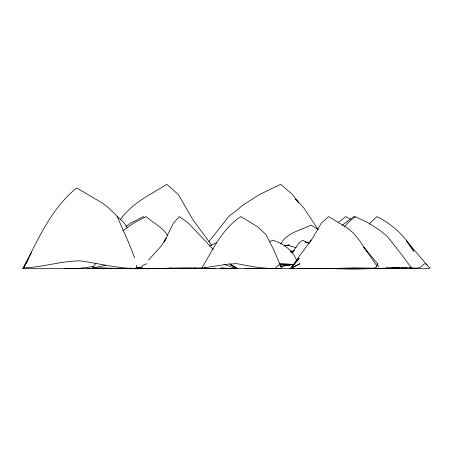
<?xml version="1.0" encoding="UTF-8"?>
<svg xmlns="http://www.w3.org/2000/svg" width="453" height="453" viewBox="0 0 453 453"><rect width="100%" height="100%" fill="white"/><g stroke="black" fill="none" stroke-linecap="round" stroke-linejoin="round"><path stroke-width="0.68" d="M136.54 265.248L136.33 268.691C117.367 268.199 98.981 263.606 80.306 260.86C61.257 260.939 42.842 267.287 23.879 267.842L23.675 267.406C38.16 239.167 51.308 208.397 76.682 187.955L103.12 203.522L108.726 208.046L116.925 216.013L129.15 243.748L134.671 257.859M300.299 268.691L332.7 268.482L354.297 267.859L373.3 268.193L376.307 267.247L377.542 263.635L363.759 247.344M131.466 268.131L120.838 268.595L22.65 268.691L23.262 268.369L31.495 252.564M23.262 268.369L27.854 259.875M23.058 268.612L27.435 260.594M28.103 259.359L28.777 258.125M23.471 267.768L23.675 267.406M369.291 224.19L369.993 223.001L377.009 216.602C392.434 224.394 405.22 236.183 413.776 251.256L406.42 240.934L428.714 266.919L430.35 268.012C423.572 269.507 416.307 268.318 409.416 267.927M280.803 243.98C286.562 232.604 300.605 230.492 310.951 225.056L318.323 229.552M122.134 268.64L102.168 267.859L92.31 268.193L95.974 263.102M208.918 241.692L229.178 215.985L237.672 209.609L242.032 205.713L259.241 194.677L280.679 184.309L292.655 194.677L298.374 202.491M292.853 266.024L290.735 268.64L289.914 268.691L300.045 263.725L290.328 268.674L299.201 258.176L293.697 264.977M120.481 219.445C131.834 203.069 150.515 194.648 166.863 184.309L178.42 194.677L192.718 219.507L211.823 245.367M308.606 243.346L311.217 240.198M291.511 252.644L292.276 251.743M291.964 252.819L294.144 250.311L292.746 252.044L298.861 243.142L302.649 240.152L308.34 243.142M344.518 226.664L347.745 223.001L355.265 216.602L368.504 223.001L379.104 229.813L387.049 236.155L401.245 254.048L411.624 268.193C389.235 267.429 366.862 269.297 344.461 268.691M122.854 230.775L133.726 223.001L146.194 216.602C153.074 223.114 162.599 226.993 167.468 235.458M148.573 259.999L161.432 245.837L166.172 238.329L164.026 242.044L173.505 223.001L179.394 216.602L188.233 223.001L213.238 249.36M290.917 252.48L291.8 251.715M284.79 246.16L285.6 245.503L289.105 245.028L290.616 246.239L296.103 247.587M338.708 222.14L345.843 216.602L350.741 219.161M342.145 225.294L353.776 216.602L355.005 217.242M126.2 226.206L130.86 223.001L143.369 216.602L144.411 217.457M209.428 246.211L216.387 242.74M269.586 241.817L272.644 240.152C282.932 243.391 292.009 249.484 296.336 259.75M135.951 267.944L137.231 267.446M142.355 265.464L146.84 263.725M287.083 245.656L289.105 245.028L284.365 245.781M92.31 268.193L105.753 265.209M292.485 264.393L287.264 265.515L281.217 265.939M137.316 268.012L134.026 268.691L163.267 268.629L171.88 267.983M138.629 267.74L142.576 266.925L135.962 268.102M290.996 264.597L292.321 264.354M133.975 268.453L132.65 268.691L149.247 268.691M280.328 266.613L293.889 264.337M202.349 267.983L183.861 267.859L147.389 268.674M204.331 267.666L205.651 267.457M93.958 266.273C84.15 268.097 74.184 269.082 64.207 268.521M294.778 268.386L290.735 268.64L297.338 258.873L312.547 238.329L321.42 223.001L328.595 216.602L346.664 227.508L353.034 232.717L359.093 239.931L376.72 265.769M375.124 268.408L365.786 268.691L360.922 268.391M149.394 268.691L152.797 268.414M156.053 268.414L141.172 268.419M189.405 268.629L191.851 268.425M347.87 268.425L343.651 268.584M345.316 268.38L336.839 268.691L333.323 268.38M353.753 268.38L345.231 268.691L342.032 268.414M290.458 251.273L292.457 251.149L290.684 251.217M378.702 268.397L358.572 268.691M263.284 268.403L245.249 268.414M105.272 268.403L99.7 268.691L86.959 268.414M386.335 267.989L387.723 267.938M293.629 264.427L286.024 264.45M378.351 268.408L355.095 268.674M230.317 264.603L237.582 268.521L231.959 268.691L220.832 267.751M149.405 268.584L144.501 268.419M376.386 268.521L362.989 268.414M386.992 268.097L393.634 267.95M394.965 267.921L399.62 267.916M293.697 264.405L280.005 264.501M342.015 268.578L335.463 268.691C359.32 269.575 383.164 267.859 406.981 268.193L405.673 267.876M319.812 268.669L356.873 268.589M280.333 264.478L293.787 264.473M153.918 268.674L170.69 268.595M307.915 268.584L297.836 268.425M280.231 264.45L281.585 264.444M168.114 268.595L184.983 268.584M280.265 264.456L282.842 264.45M138.273 268.691L156.398 268.674M220.209 268.691L274.207 268.629L280.645 268.329L281.959 267.304L279.682 265.084L278.476 265.011L275.288 268.136L273.85 268.691L263.516 268.012L254.518 266.919L236.517 263.635L227.519 264.229L201.851 268.142C212.825 249.654 222.213 228.765 240.837 216.602L257.457 226.642L266.064 234.705L273.085 248.476L280.769 266.058M290.379 264.422L293.759 264.422M280.254 264.586L281.624 264.586M290.265 264.637L293.799 264.637M344.926 268.691L247.253 268.397M352.457 268.691L305.684 268.425M175.209 268.578L195.855 268.329L194.603 267.916M215.181 268.691L166.359 268.403M126.262 268.674L135.447 268.691M338.221 268.691L306.908 268.425M290.549 264.62L293.295 264.631M128.794 268.674L111.455 268.403M151.461 268.578L159.683 268.691L117.514 268.403M400.945 267.95L416.641 268.193L420.526 267.247L423.804 264.229L425.441 263.635L427.077 264.999M293.606 264.501L279.133 263.374M391.89 267.955L398.889 268.193L397.558 267.876M221.115 268.408L231.262 268.691L208.533 268.674L204.524 268.097M136.285 267.615L138.233 267.916M305.696 242.429L309.529 243.068M224.02 264.32L231.33 266.919L237.582 268.521M290.747 251.466L292.706 252.145M230.854 264.988L236.206 268.012L229.682 263.839M305.611 241.857L306.619 242.468M117.327 216.602L124.258 223.001L127.021 227.746M363.895 247.644L366.947 251.256L366.149 250.062M298.657 202.995L295.684 199.031L303.663 207.701L317.995 229.348M377.542 263.635L378.363 266.919"/></g></svg>
